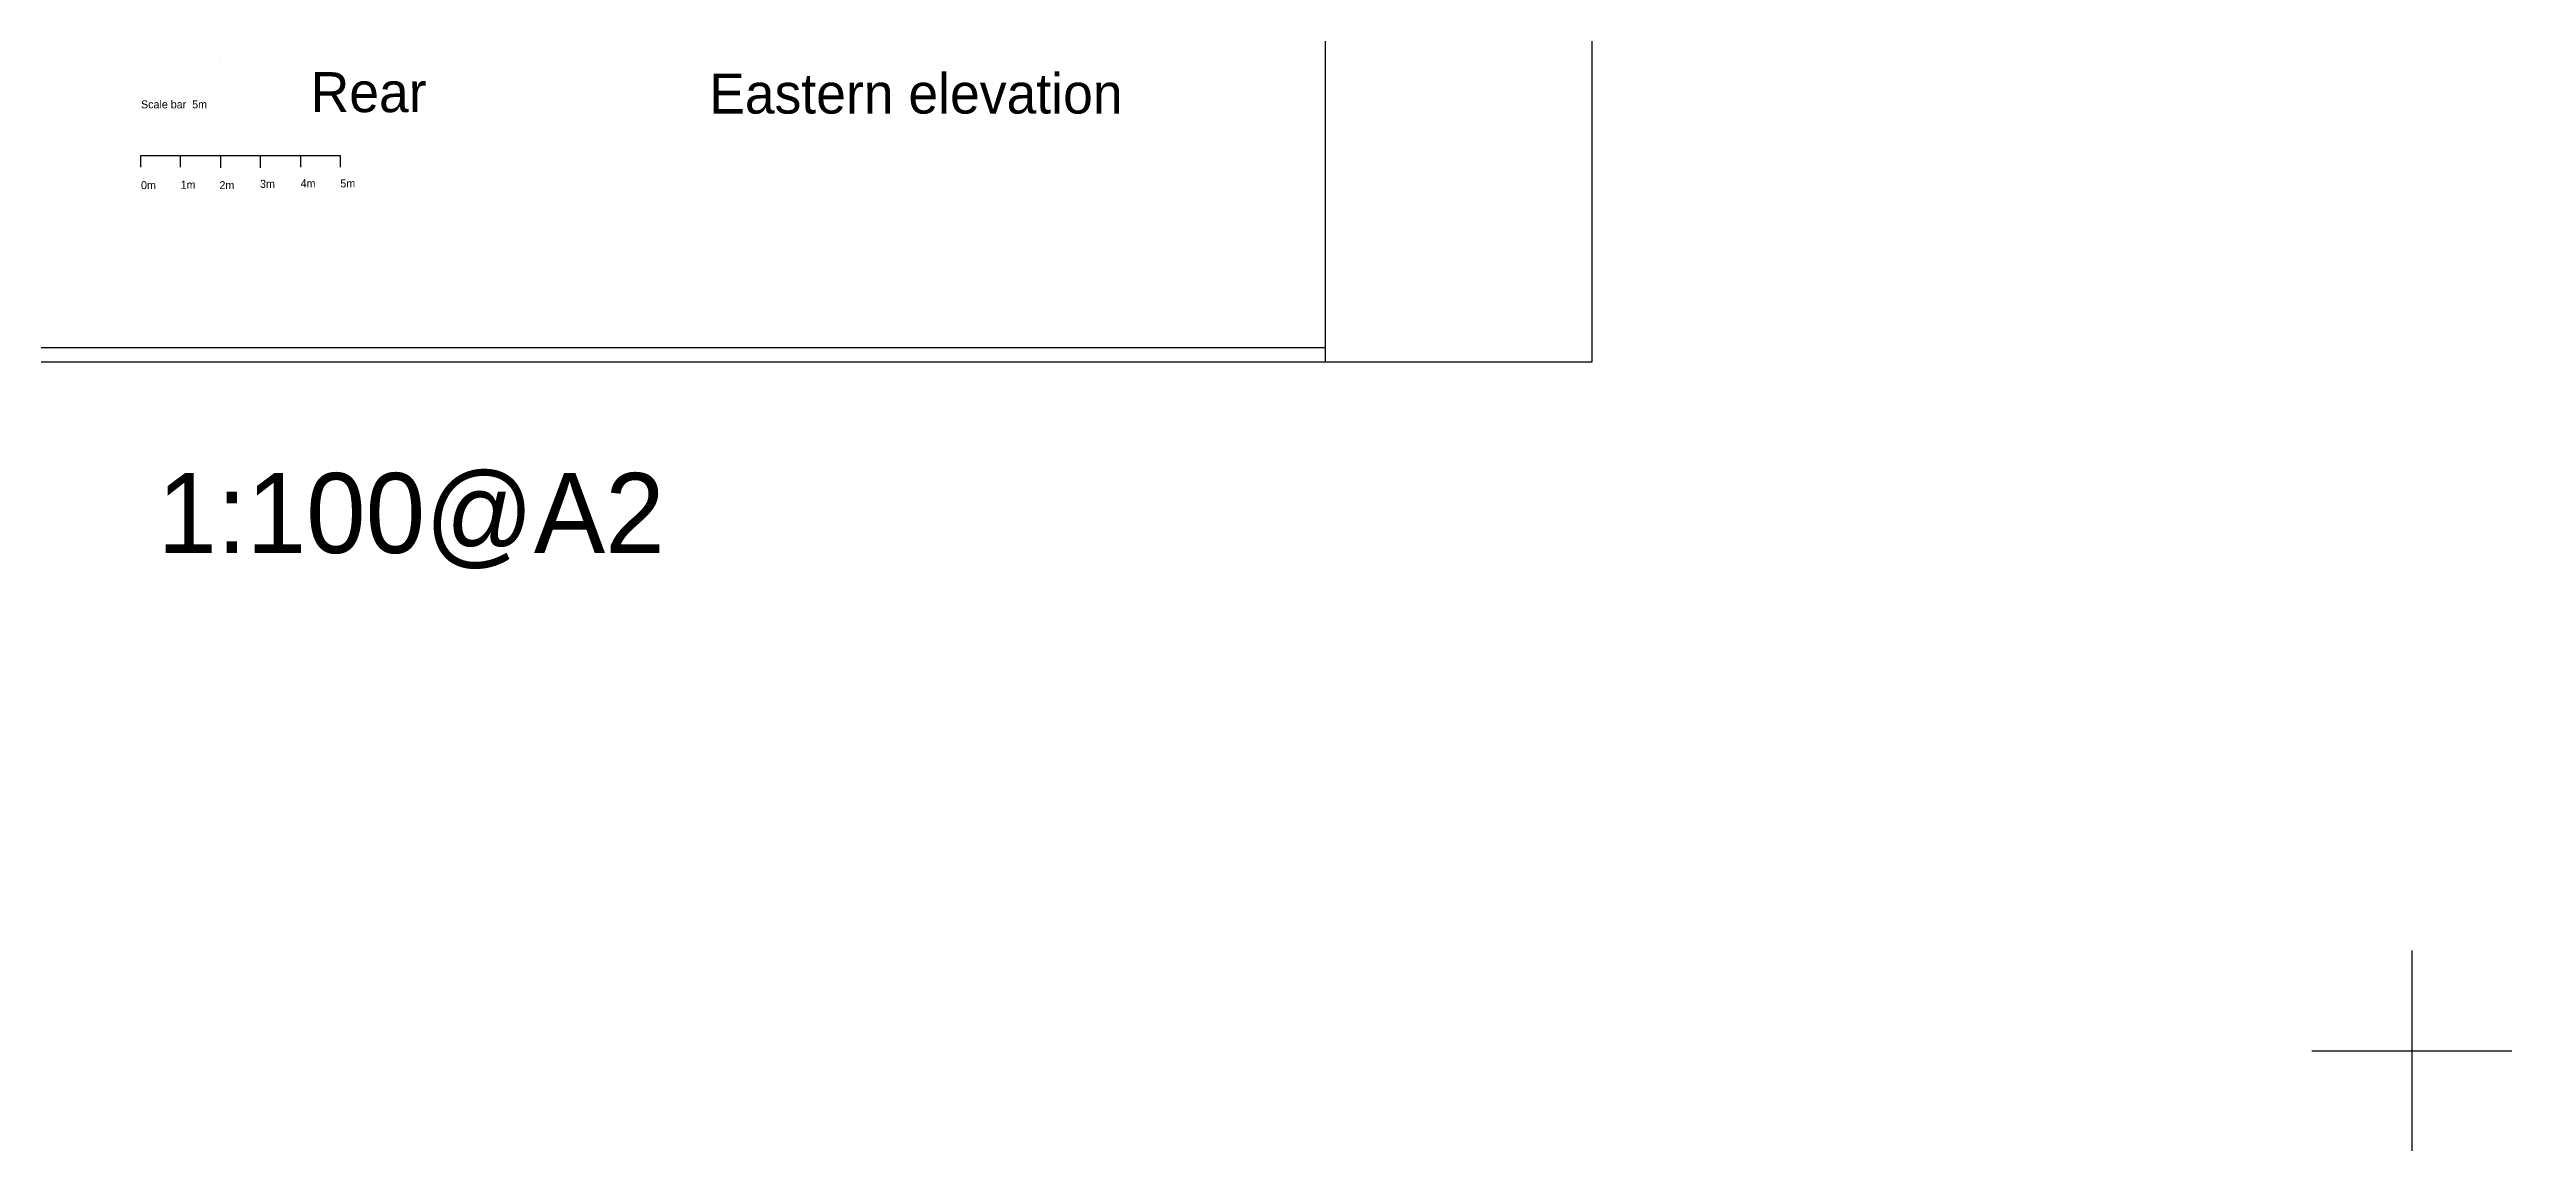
# Model space of a CAD drawing. Header units: millimetres. Extents: x 172500 to 842273, y -2500 to 360123.
# Drawn here: x 215958 to 277500, y -2500 to 25027 of the extents above; entities that cross this region are included whole.
import ezdxf

# ---------------------------------------------------------------- set-up
doc = ezdxf.new("R2010")
doc.units = ezdxf.units.MM
doc.layers.add('A2  --  Defpoints', color=16, linetype='Continuous', plot=False)
doc.layers.add('A2  --  Viewport', color=243, linetype='Continuous', plot=False)
for name, color, linetype in [('A2 - 1 (0.13mm)', 1, 'Continuous'), ('A2 - Elevation - Main Detail', 1, 'Continuous'), ('A2 - Proposal - Line', 100, 'Continuous')]:
    doc.layers.add(name, color=color, linetype=linetype)
doc.styles.add('A2', font='')
doc.styles.get("Standard").update_dxf_attribs({"font": ''})
doc.styles.get('A2').set_extended_font_data('Poppins Light')
doc.styles.get('Standard').set_extended_font_data('Poppins Light')

# ---------------------------------------------------------------- blocks, each defined once
blk = doc.blocks.new('*U23')
at = {"layer": 'A2  --  Defpoints', "color": 1}
blk.add_lwpolyline([(-29700, -2525), (29520, -2525), (29520, 39352), (-29700, 39352)], close=True, dxfattribs=at)
at = {"layer": 'A2  --  Defpoints'}
for points in [[(50000, -17236), (50000, -22236)], [(47500, -19736), (52500, -19736)]]:
    blk.add_lwpolyline(points, dxfattribs=at)
at = {"layer": 'A2  --  Viewport'}
blk.add_line((22845, 39352), (22845, -2525), dxfattribs=at)
blk.add_lwpolyline([(22845, -2175), (-29350, -2175), (-29350, 39002), (22845, 39002)], dxfattribs=at)
at = {"layer": 'A2  --  Defpoints', "color": 1, "insert": (0, -6500), "char_height": 2000, "width": 35600.3, "attachment_point": 5, "style": 'A2'}
blk.add_mtext('1:100@A2', dxfattribs=at)

msp = doc.modelspace()

# ---------------------------------------------------------------- linework, layer by layer
at = {"layer": 'A2 - Elevation - Main Detail'}
msp.add_lwpolyline([(220248, 24748.7), (220248, 24748.7)], close=True, dxfattribs=at)
at = {"layer": 'A2 - Proposal - Line', "color": 0}
for p, q in [((219235.3, 22080), (219235.3, 22370.8)), ((219235.3, 22370.8), (220235.3, 22370.8)), ((220235.3, 22370.8), (220235.3, 22370.8)), ((220235.3, 22370.8), (220235.3, 22066.7)), ((221235.3, 22066.7), (221235.3, 22370.8)), ((221235.3, 22370.8), (222235.3, 22370.8)), ((222235.3, 22370.8), (222235.3, 22370.8)), ((222235.3, 22370.8), (222235.3, 22080)), ((223235.3, 22080), (223235.3, 22370.8)), ((219235.3, 22080), (219235.3, 22080)), ((221235.3, 22066.7), (221235.3, 22066.7)), ((223235.3, 22080), (223235.3, 22080))]:
    msp.add_line(p, q, dxfattribs=at)
for points in [[(218235.3, 22370.8), (223235.3, 22370.8)], [(218235.3, 22370.8), (218235.3, 22080)]]:
    msp.add_lwpolyline(points, dxfattribs=at)

# ---------------------------------------------------------------- block references
at = {"layer": 'A2  --  Defpoints'}
msp.add_blockref('*U23', (225000, 19736.4), dxfattribs=at)

# ---------------------------------------------------------------- texts
at = {"layer": 'A2 - 1 (0.13mm)', "char_height": 1000, "attachment_point": 1}
for s, insert in [('{\\C0;Rear}', (222490.5, 24454.9)), ('{\\C0;Eastern elevation}', (232450, 24420))]:
    msp.add_mtext_dynamic_manual_height_columns(s, width=31440, gutter_width=11, heights=[0], dxfattribs=dict(at, insert=insert))
at = {"layer": 'A2 - Proposal - Line', "color": 0, "char_height": 200, "attachment_point": 1}
for s, insert in [('Scale bar  5m', (218251.3, 23749.7)), ('0m', (218251.3, 21730.8)), ('1m', (219240.6, 21741.7)), ('2m', (220211.3, 21730.8)), ('3m', (221225.7, 21763.5)), ('4m', (222240, 21774.4)), ('5m', (223232.6, 21774.4))]:
    msp.add_mtext_dynamic_manual_height_columns(s, width=9986.201, gutter_width=11, heights=[0], dxfattribs=dict(at, insert=insert))

doc.saveas('drawing.dxf')
